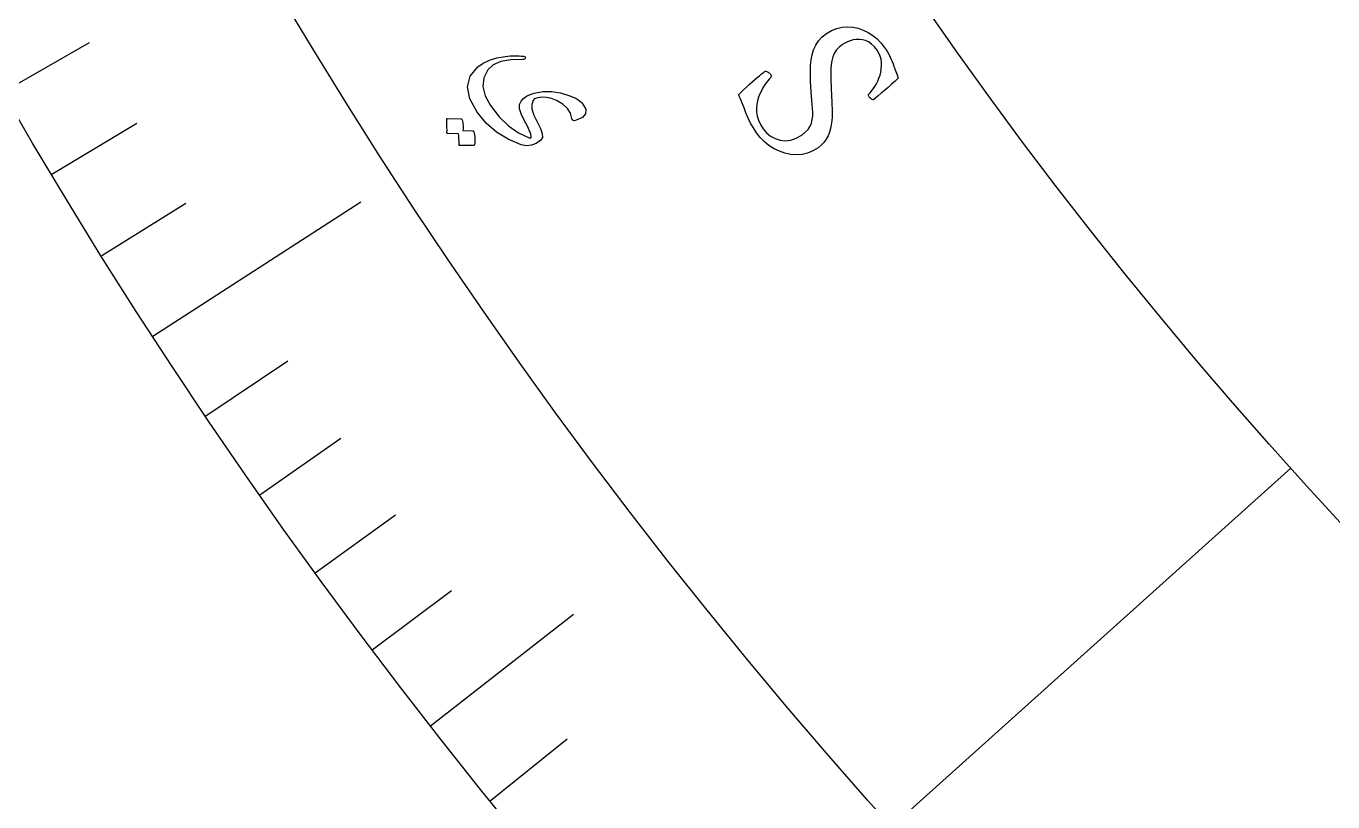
# Model space of a CAD drawing. Header units: millimetres. Extents: x -68 to 67, y -67 to 79.
# Drawn here: x -46.29 to -33.47, y -33.74 to -26.12 of the extents above; entities that cross this region are included whole.
import ezdxf

# ---------------------------------------------------------------- set-up
doc = ezdxf.new("R2010")
doc.units = ezdxf.units.MM
for name, color, linetype in [('CUT_OUTER', 1, 'Continuous'), ('ENGRAVE', 7, 'Continuous'), ('ENGRAVE_FINE', 8, 'Continuous'), ('TEXT', 5, 'Continuous')]:
    doc.layers.add(name, color=color, linetype=linetype)

msp = doc.modelspace()

# ---------------------------------------------------------------- linework, layer by layer
at = {"layer": 'CUT_OUTER'}
msp.add_arc((0, -0.0003), 67.4997, 179.84931, 4.094999, dxfattribs=at)
at = {"layer": 'ENGRAVE'}
for points in [[(-45.0436, -29.1675), (-43.0038, -27.8467)], [(-39.9032, -35.8804), (-33.88, -30.4645)], [(-42.3211, -32.9938), (-40.9157, -31.8982)]]:
    msp.add_lwpolyline(points, dxfattribs=at)
for radius in [66.15, 66.15, 64.3781, 61.0875, 61.0875, 58.4888, 53.6625, 53.6625, 50.8275, 45.5625, 45.5625]:
    msp.add_circle((0, 0), radius, dxfattribs=at)
at = {"layer": 'ENGRAVE_FINE'}
for points in [[(-46.5098, -26.7675), (-45.6674, -26.2826)], [(-46.0353, -27.5756), (-45.2015, -27.0761)], [(-45.5465, -28.3757), (-44.7215, -27.8617)], [(-44.5265, -29.9508), (-43.72, -29.4083)], [(-43.9956, -30.7253), (-43.1987, -30.1688)], [(-43.451, -31.4909), (-42.664, -30.9205)], [(-42.8928, -32.2471), (-42.1158, -31.663)], [(-41.7361, -33.7307), (-40.9801, -33.1197)]]:
    msp.add_lwpolyline(points, dxfattribs=at)
at = {"layer": 'TEXT'}
for points in [[(-37.8682, -26.3288), (-37.8497, -26.3564), (-37.8336, -26.382), (-37.82, -26.4059), (-37.8089, -26.4278), (-37.7993, -26.4492), (-37.7901, -26.4713), (-37.7812, -26.4939), (-37.7728, -26.5172), (-37.764, -26.5422), (-37.754, -26.5699), (-37.7427, -26.6003), (-37.7301, -26.6335), (-37.7622, -26.664), (-37.7953, -26.6943), (-37.8294, -26.7244), (-37.8644, -26.7544), (-37.8978, -26.7824), (-37.9267, -26.8064), (-37.9513, -26.8264), (-37.9715, -26.8425), (-37.976, -26.8455), (-37.9813, -26.846), (-37.9876, -26.844), (-37.9947, -26.8396), (-38.0017, -26.834), (-38.0076, -26.8287), (-38.0124, -26.8237), (-38.0162, -26.8189), (-38.0201, -26.8125), (-38.0225, -26.8061), (-38.0235, -26.7997), (-38.023, -26.7934), (-38.0075, -26.7783), (-37.9918, -26.7603), (-37.976, -26.7396), (-37.9601, -26.716), (-37.945, -26.6903), (-37.9315, -26.6632), (-37.9197, -26.6348), (-37.9096, -26.605), (-37.9017, -26.5743), (-37.8967, -26.5432), (-37.8945, -26.5118), (-37.8952, -26.48), (-37.8996, -26.4484), (-37.9083, -26.4178), (-37.9215, -26.388), (-37.9391, -26.359), (-37.9652, -26.3256), (-37.9927, -26.2988), (-38.0214, -26.2787), (-38.0514, -26.2652), (-38.0819, -26.2572), (-38.1122, -26.2534), (-38.1424, -26.2539), (-38.1724, -26.2587), (-38.2014, -26.2667), (-38.2286, -26.2769), (-38.2539, -26.2892), (-38.2775, -26.3037), (-38.311, -26.3302), (-38.3383, -26.3595), (-38.3592, -26.3914), (-38.3737, -26.426), (-38.3835, -26.4627), (-38.39, -26.501), (-38.3934, -26.5409), (-38.3935, -26.5824), (-38.392, -26.6249), (-38.3907, -26.6677), (-38.3895, -26.7107), (-38.3884, -26.754), (-38.3868, -26.787), (-38.3852, -26.8216), (-38.3833, -26.8579), (-38.3814, -26.8958), (-38.3799, -26.9347), (-38.3797, -26.9738), (-38.3807, -27.0131), (-38.383, -27.0526), (-38.3874, -27.0916), (-38.395, -27.1293), (-38.4056, -27.1658), (-38.4194, -27.2011), (-38.4371, -27.2344), (-38.4593, -27.265), (-38.486, -27.2929), (-38.5173, -27.318), (-38.5677, -27.3486), (-38.6201, -27.3702), (-38.6745, -27.3828), (-38.7309, -27.3864), (-38.7876, -27.3819), (-38.8429, -27.3704), (-38.8968, -27.3518), (-38.9494, -27.3263), (-38.999, -27.2946), (-39.0443, -27.2579), (-39.0852, -27.2162), (-39.1216, -27.1694), (-39.1523, -27.1224), (-39.1797, -27.0745), (-39.2039, -27.0256), (-39.2249, -26.9757), (-39.2439, -26.9268), (-39.2623, -26.8808), (-39.28, -26.8376), (-39.2971, -26.7974), (-39.273, -26.7729), (-39.2477, -26.7481), (-39.2213, -26.723), (-39.1936, -26.6976), (-39.1661, -26.673), (-39.1402, -26.6501), (-39.1158, -26.629), (-39.093, -26.6097), (-39.073, -26.5931), (-39.0572, -26.5801), (-39.0454, -26.5708), (-39.0376, -26.5651), (-39.0298, -26.5669), (-39.022, -26.5693), (-39.0143, -26.5723), (-39.0068, -26.5759), (-38.9997, -26.5801), (-38.9933, -26.585), (-38.9877, -26.5906), (-38.9828, -26.5969), (-38.9786, -26.6053), (-38.9777, -26.6135), (-38.98, -26.6215), (-38.9856, -26.6293), (-38.9976, -26.6428), (-39.011, -26.6595), (-39.0258, -26.6794), (-39.0421, -26.7026), (-39.0585, -26.7286), (-39.0738, -26.7569), (-39.088, -26.7877), (-39.101, -26.8208), (-39.1116, -26.8558), (-39.1184, -26.892), (-39.1213, -26.9295), (-39.1204, -26.9682), (-39.1144, -27.0078), (-39.1018, -27.048), (-39.0827, -27.0888), (-39.057, -27.1301), (-39.0234, -27.1706), (-38.9843, -27.203), (-38.9398, -27.2274), (-38.8899, -27.2438), (-38.8372, -27.2499), (-38.7844, -27.2435), (-38.7313, -27.2246), (-38.6781, -27.1933), (-38.6434, -27.1657), (-38.6159, -27.1367), (-38.5957, -27.1063), (-38.5827, -27.0746), (-38.5749, -27.0414), (-38.5703, -27.0067), (-38.5689, -26.9703), (-38.5706, -26.9324), (-38.574, -26.8931), (-38.5777, -26.8523), (-38.5816, -26.8102), (-38.5857, -26.7667), (-38.5886, -26.7171), (-38.5909, -26.6663), (-38.5925, -26.6141), (-38.5933, -26.5606), (-38.5916, -26.5072), (-38.5856, -26.4552), (-38.5753, -26.4047), (-38.5607, -26.3555), (-38.5402, -26.3092), (-38.5124, -26.2671), (-38.4772, -26.2292), (-38.4346, -26.1956), (-38.3849, -26.1664), (-38.334, -26.1457), (-38.282, -26.1336), (-38.2288, -26.13), (-38.1758, -26.1339), (-38.1244, -26.1444), (-38.0744, -26.1615), (-38.026, -26.1852), (-37.9804, -26.2143), (-37.9389, -26.248), (-37.9015, -26.2861), (-37.8682, -26.3288)], [(-40.9333, -27.029), (-40.9466, -26.9789), (-40.9762, -26.9327), (-41.0221, -26.8904), (-41.0843, -26.8519), (-41.1321, -26.8327), (-41.1808, -26.8226), (-41.2304, -26.8214), (-41.281, -26.8292), (-41.29, -26.8325), (-41.2982, -26.8377), (-41.3058, -26.8446), (-41.3126, -26.8534), (-41.3267, -26.8914), (-41.3251, -26.9389), (-41.3077, -26.9958), (-41.2746, -27.0621), (-41.2412, -27.127), (-41.2239, -27.1788), (-41.2227, -27.2174), (-41.2377, -27.2429), (-41.2833, -27.2748), (-41.3308, -27.2929), (-41.38, -27.2972), (-41.4309, -27.2877), (-41.5585, -27.2345), (-41.6731, -27.1635), (-41.7746, -27.0747), (-41.8628, -26.9682), (-41.9352, -26.8364), (-41.958, -26.7179), (-41.9312, -26.6129), (-41.8552, -26.5215), (-41.8039, -26.4864), (-41.7421, -26.4579), (-41.6699, -26.4359), (-41.5872, -26.4203), (-41.5631, -26.4178), (-41.5395, -26.4159), (-41.5163, -26.4147), (-41.4937, -26.4141), (-41.4714, -26.4142), (-41.4493, -26.415), (-41.4274, -26.4164), (-41.4058, -26.4186), (-41.396, -26.4209), (-41.3901, -26.4248), (-41.3882, -26.4304), (-41.3902, -26.4375), (-41.3945, -26.4435), (-41.3999, -26.4478), (-41.4064, -26.4503), (-41.4141, -26.451), (-41.5329, -26.4524), (-41.6297, -26.4699), (-41.7045, -26.5036), (-41.7571, -26.5537), (-41.7963, -26.632), (-41.8053, -26.7163), (-41.7841, -26.8066), (-41.7328, -26.9027), (-41.648, -27.0136), (-41.556, -27.1032), (-41.4568, -27.1714), (-41.3507, -27.2183), (-41.343, -27.2203), (-41.3374, -27.2192), (-41.3337, -27.215), (-41.332, -27.2079), (-41.3351, -27.1852), (-41.3477, -27.1507), (-41.3698, -27.1045), (-41.4015, -27.0463), (-41.4313, -26.9857), (-41.4463, -26.9343), (-41.4465, -26.8924), (-41.432, -26.8598), (-41.4073, -26.8332), (-41.3778, -26.811), (-41.3432, -26.7934), (-41.3037, -26.7803), (-41.2188, -26.7657), (-41.132, -26.7655), (-41.0434, -26.7795), (-40.953, -26.8077), (-40.9304, -26.8161), (-40.9097, -26.8251), (-40.8909, -26.8346), (-40.874, -26.8447), (-40.859, -26.8552), (-40.8458, -26.866), (-40.8345, -26.8772), (-40.825, -26.8886), (-40.7978, -26.9398), (-40.7995, -26.9834), (-40.8302, -27.0193), (-40.8899, -27.0477), (-40.9085, -27.0516), (-40.9219, -27.0497), (-40.9302, -27.0422), (-40.9333, -27.029)], [(-41.9042, -27.1512), (-41.9016, -27.1518), (-41.8991, -27.1535), (-41.8969, -27.1562), (-41.8949, -27.16), (-41.8914, -27.1758), (-41.8885, -27.1915), (-41.8864, -27.2072), (-41.8851, -27.2227), (-41.8845, -27.2383), (-41.8847, -27.2541), (-41.8857, -27.27), (-41.8875, -27.2861), (-41.8888, -27.2899), (-41.891, -27.2926), (-41.8941, -27.2943), (-41.8981, -27.2949), (-42.0358, -27.2957), (-42.0382, -27.2948), (-42.0398, -27.2923), (-42.0407, -27.2881), (-42.0409, -27.2823), (-42.0404, -27.2779), (-42.0401, -27.2712), (-42.0402, -27.2621), (-42.0405, -27.2506), (-42.0411, -27.2367), (-42.0419, -27.2201), (-42.0429, -27.2009), (-42.0442, -27.1791), (-42.1517, -27.1783), (-42.1555, -27.1775), (-42.158, -27.1749), (-42.1591, -27.1706), (-42.1588, -27.1644), (-42.1586, -27.1591), (-42.1585, -27.1508), (-42.1585, -27.1396), (-42.1586, -27.1254), (-42.1588, -27.1082), (-42.1593, -27.0876), (-42.1601, -27.0638), (-42.1612, -27.0367), (-42.1606, -27.0335), (-42.1592, -27.0313), (-42.1571, -27.0303), (-42.1543, -27.0305), (-42.0197, -27.0342), (-42.017, -27.0348), (-42.0146, -27.0365), (-42.0124, -27.0392), (-42.0104, -27.043), (-42.0069, -27.0562), (-42.0041, -27.0693), (-42.0021, -27.0825), (-42.0009, -27.0958), (-42.0003, -27.109), (-42.0004, -27.1222), (-42.0011, -27.1353), (-42.0023, -27.1483)]]:
    msp.add_lwpolyline(points, close=True, dxfattribs=at)

doc.saveas('drawing.dxf')
